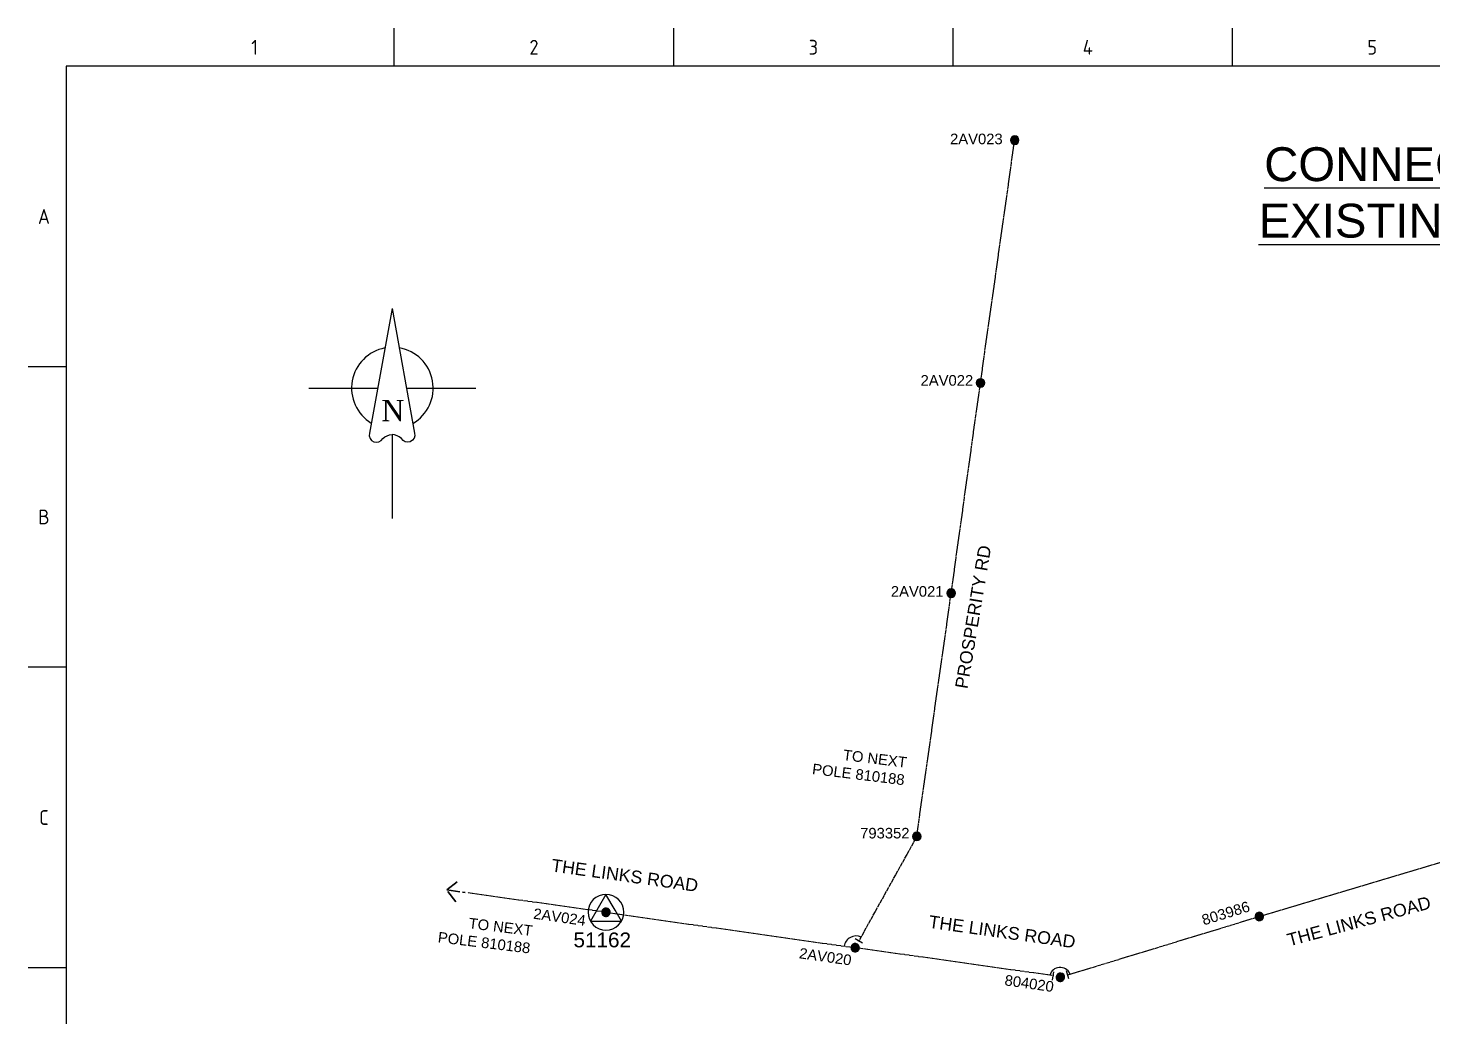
# Paper-space layout 'SHEET3' of a CAD drawing. Header units: metres, sheet in millimetres. Extents: x 491 to 1324, y -5 to 581.
# Drawn here: x 491 to 822.8, y 347 to 580.6 of the extents above; entities that cross this region are included whole.
import ezdxf
from ezdxf.enums import TextEntityAlignment as Align

# ---------------------------------------------------------------- set-up
doc = ezdxf.new("R2010")
doc.units = ezdxf.units.M
for name, pattern in [('Cable Exist OH', [1, 1, 0]), ('CENTER2', [1.125, 0.75, -0.125, 0.125, -0.125]), ('PHANTOM2', [1.25, 0.625, -0.125, 0.125, -0.125, 0.125, -0.125])]:
    doc.linetypes.add(name, pattern=pattern)
doc.layers.get('0').update_dxf_attribs({"color": 6})
for name, color, linetype in [('_User Miscellaneous1', 7, 'Continuous'), ('Equip_LV_EXT', 7, 'Continuous'), ('Mains_LV_EXT', 7, 'Continuous'), ('Notes', 7, 'Continuous'), ('Sub_SP_TR_HV_LV_EXT', 7, 'Continuous'), ('SupportsOH_SP_TR_HV_LV_SL_EXT', 7, 'Continuous'), ('SupportsUG_SP_EXT', 7, 'Continuous')]:
    doc.layers.add(name, color=color, linetype=linetype)
doc.styles.add('iecISOCP', font='isocp.shx')
doc.styles.add('iecNAME', font='times.ttf')
doc.styles.add('POLE_LABEL', font='arial.ttf')
doc.styles.get("Standard").update_dxf_attribs({"font": 'arial.ttf'})

# ---------------------------------------------------------------- blocks, each defined once
blk = doc.blocks.new('A1_FRAME_TITLE')
at = {"layer": 'Notes', "linetype": 'Continuous'}
for p, q in [((65.95, 573.97), (65.95, 582.97)), ((131.95, 573.97), (131.95, 582.97)), ((197.95, 573.97), (197.95, 582.97)), ((263.95, 573.97), (263.95, 582.97)), ((-11.55, 573.97), (-11.55, 5.97)), ((-11.55, 502.97), (-20.55, 502.97)), ((-11.55, 431.97), (-20.53, 431.97)), ((-11.55, 360.97), (-20.53, 360.97))]:
    blk.add_line(p, q, dxfattribs=at)
at = {"layer": 'Notes', "linetype": 'Continuous', "flags": 128}
for points in [[(128.78, 573.97), (-11.55, 573.97)], [(803.45, 573.97), (128.78, 573.97)]]:
    blk.add_lwpolyline(points, dxfattribs=at)
blk.add_attdef('DRAFT_NUM', (10.62, 23.29), '', height=2.5, rotation=90)
at = {"layer": 'Notes', "style": 'iecISOCP'}
for s, p in [('1', (32.95, 576.7)), ('2', (98.95, 576.7)), ('3', (164.95, 576.7)), ('5', (296.95, 576.7))]:
    blk.add_text(s, height=3.5, dxfattribs=at).set_placement(p, align=Align.CENTER)
blk.add_text('4', height=3.5, dxfattribs=at).set_placement((230.95, 576.7), align=Align.RIGHT)
for s, p in [('A', (-16.81, 538.47)), ('B', (-16.81, 467.47)), ('C', (-16.81, 396.47))]:
    blk.add_text(s, height=3.5, dxfattribs=at).set_placement(p, align=Align.MIDDLE_CENTER)
at = {"layer": 'Notes', "style": 'iecISOCP', "flags": 8}
blk.add_attdef('VERSION_NO', text='', height=2.5, rotation=90, dxfattribs=at).set_placement((281.95, 43.81), align=Align.MIDDLE_CENTER)
at = {"layer": 'Notes', "style": 'iecISOCP'}
for tag, p in [('CAP_NO', (492.27, 43.46)), ('IE_NUM', (492.13, 37.81)), ('REF_No_1', (314.92, 31.95)), ('REF_1', (341.91, 31.95)), ('GEN_WO', (421.38, 31.41)), ('HV_SWITCH', (492.55, 31.81)), ('REF_No_2', (314.92, 25.95)), ('REF_2', (341.91, 25.95)), ('OH_WO', (421.38, 25.46)), ('UBD_REF', (492.13, 25.47)), ('REF_No_3', (314.92, 19.95)), ('REF_3', (341.91, 19.95)), ('UG_WO', (421.38, 19.7)), ('GIS_MAP_No', (492.13, 19.69)), ('REF_No_4', (314.92, 13.95)), ('REF_4', (341.91, 13.95)), ('SUB_WO', (421.38, 13.46)), ('HV_OP_DIAG', (492.41, 13.84)), ('LGA', (492.03, 7.42)), ('ExportID', (-11.47, 2.39))]:
    blk.add_attdef(tag, p, '', height=2.5, dxfattribs=at)
for tag, height, p in [('T1', 3.5, (663.66, 39.47)), ('T2', 3.5, (663.66, 34.35)), ('scale', 2.5, (547.04, 33.27)), ('T3', 3.5, (663.66, 28.92)), ('DRAWN', 2.5, (547.04, 25.37)), ('T4', 3.5, (663.66, 23.66)), ('T5', 3.5, (663.66, 18.23)), ('REV', 5, (799.14, 17.1)), ('DATE', 2.5, (547.04, 16.88)), ('T6', 3.5, (663.66, 12.97)), ('CHD', 2.5, (547.04, 8.88)), ('DESIGN', 2.5, (584.7, 9.15))]:
    blk.add_attdef(tag, text='', height=height, dxfattribs=at).set_placement(p, align=Align.CENTER)
blk.add_attdef('NUM', text='', height=7, dxfattribs=at).set_placement((771.45, 20.12), align=Align.MIDDLE_CENTER)
for tag, p in [('NS', (769.8, 8.12)), ('SHTS', (784.5, 8.12))]:
    blk.add_attdef(tag, text='', height=2.5, dxfattribs=at).set_placement(p, align=Align.MIDDLE)
at = {"layer": 'Notes', "style": 'iecISOCP', "flags": 1}
for tag, p in [('ProjectType', (-6.37, -26.8)), ('ProjectNumber', (3.01, -26.82)), ('DrawingNumber', (14.96, -26.8)), ('ProjectDescription', (27.02, -26.83)), ('ExportDate', (39.74, -26.79)), ('ExportUserName', (48.61, -26.8)), ('DesignerCompanyName', (60.94, -26.79)), ('ExportAreaOfInterest', (76.55, -26.81)), ('GIS_SUCCESS', (91.45, -26.78)), ('CAD_SUCCESS', (101.24, -26.78)), ('DEPOTCODE', (111.56, -26.88)), ('ExportCategories', (119.53, -26.8)), ('Comments', (133.84, -26.88))]:
    blk.add_attdef(tag, p, '', height=1, dxfattribs=at)
blk = doc.blocks.new('SUB_POLE_EXT')
blk.add_wipeout([(0, 4.22), (0.42, 4.2), (0.83, 4.14), (1.21, 4.05), (1.62, 3.9), (1.99, 3.72), (2.35, 3.51), (2.68, 3.26), (2.99, 2.99), (3.28, 2.66), (3.52, 2.34), (3.76, 1.92), (3.9, 1.62), (4.04, 1.23), (4.18, 0.63), (4.22, 0), (4.18, -0.61), (4.06, -1.15), (3.9, -1.62), (3.58, -2.24), (3.22, -2.73), (2.97, -3.01), (2.68, -3.26), (2.36, -3.5), (2, -3.72), (1.64, -3.89), (1.25, -4.03), (0.82, -4.14), (0.42, -4.2), (0, -4.22), (-0.41, -4.2), (-0.8, -4.15), (-1.21, -4.05), (-1.62, -3.9), (-1.99, -3.73), (-2.35, -3.51), (-2.68, -3.26), (-2.96, -3.02), (-3.23, -2.72), (-3.51, -2.35), (-3.71, -2.01), (-3.91, -1.6), (-4.05, -1.21), (-4.16, -0.76), (-4.22, -0.14), (-4.21, 0.39), (-4.14, 0.83), (-4.03, 1.27), (-3.9, 1.63), (-3.71, 2.02), (-3.5, 2.37), (-3.28, 2.67), (-2.99, 2.99), (-2.68, 3.27), (-2.33, 3.52), (-1.98, 3.73), (-1.63, 3.9), (-1.2, 4.05), (-0.78, 4.15), (-0.4, 4.21)])
blk.add_line((2.16, 0.48), (2.16, 0.48, 0))
blk.add_lwpolyline([(-4.22, 0, 1), (4.22, 0, 1)], format="xyb", close=True)
blk.add_lwpolyline([(2.14, 0.52), (0, 4.22), (-3.66, -2.11), (3.66, -2.11)], close=True)
for tag, height, flags, p in [('ASSET_NUM', 3.5, 8, (2, 2)), ('STREET_CODE', 0.2, 9, (1.5, 0)), ('CONSTRUCTED_VOLTAGE', 0.2, 9, (1.5, -0.2)), ('OPERATING_VOLTAGE', 0.2, 9, (1.5, -0.6)), ('OPERATED_BY', 0.2, 9, (1.5, -0.8)), ('ORIENTATION', 0.2, 9, (1.5, -1.2)), ('OWNED_BY', 0.2, 9, (1.5, -1.4)), ('SECONDARY_VOLTAGE', 0.2, 9, (1.5, -1.6)), ('STATE', 0.2, 9, (1.5, -1.8)), ('SUBSTATION_TYPE', 0.2, 9, (1.5, -2)), ('STREETNAME', 0.2, 9, (1.5, -2.8)), ('SUBURB', 0.2, 9, (1.5, -3)), ('Z', 0.2, 1, (1.5, -3.4)), ('NO_PHASES', 0.2, 9, (1.5, -0.4)), ('MAINTAINED_BY', 0.2, 9, (1.5, -1)), ('USAGE', 0.2, 9, (1.5, -2.2)), ('LEGEND', 0.2, 9, (1.5, -2.4)), ('LOCATION', 0.2, 9, (1.5, -2.6)), ('NOTES', 0.2, 9, (1.5, -3.2))]:
    blk.add_attdef(tag, text='', height=height, dxfattribs=dict(flags=flags)).set_placement(p, align=Align.MIDDLE_LEFT)
blk = doc.blocks.new('POLE_EXT')
blk.add_hatch(color=256).paths.add_polyline_path([(-1, 0, 1), (1, 0, 1)])
blk.add_lwpolyline([(-1, 0, 1), (1, 0, 1)], format="xyb", close=True)
for tag, height, flags, p in [('pNumber', 2.5, 8, (-17.84, 2.07)), ('OWNED_BY', 0.2, 9, (1.35, -0.4)), ('SPECIAL_USE', 0.2, 9, (1.35, -0.8)), ('STATE', 0.2, 9, (1.35, -1)), ('cLV', 0.2, 9, (1.35, -1.4)), ('hDepth', 0.2, 9, (1.35, -1.6)), ('hDia', 0.2, 9, (1.35, -1.8)), ('cHV', 0.2, 9, (1.35, -2)), ('cLinedev', 0.2, 9, (1.35, -3.4)), ('PARENT', 0.2, 9, (1.35, -0.6)), ('USAGE', 0.2, 9, (1.35, -1.2)), ('LBRACKET', 0.2, 9, (1.35, -2.2)), ('LExisting', 0.2, 9, (1.35, -2.4)), ('LANTNUMBER', 0.2, 9, (1.35, -2.6)), ('LOther', 0.2, 9, (1.35, -2.8)), ('LRemove', 0.2, 9, (1.35, -3)), ('LEGEND', 0.2, 9, (1.35, -3.2)), ('pExisting', 0.2, 9, (1.35, -3.8)), ('pFooting', 0.2, 9, (1.35, -4.4)), ('pNew', 0.2, 9, (1.35, -4.6)), ('pRelocate', 0.2, 9, (1.35, -5)), ('pRemove', 0.2, 9, (1.35, -5.2)), ('pReplace', 0.2, 9, (1.35, -5.4)), ('pStay', 0.2, 9, (1.35, -5.6)), ('pType', 0.2, 9, (1.35, -5.8)), ('cspan', 0.2, 9, (1.35, -6)), ('STREETNAME', 0.2, 9, (1.35, -6.2)), ('SUBURB', 0.2, 9, (1.35, -6.4)), ('LOCATION', 0.2, 9, (1.35, -3.6)), ('PFNUMBER', 0.2, 9, (1.35, -4)), ('NEWPFNUMBER', 0.2, 9, (1.35, -4.2)), ('NOTES', 0.2, 9, (1.35, -6.6)), ('OPERATED_BY', 0.2, 9, (1.36, -7.01)), ('MAINTAINED_BY', 0.2, 9, (1.36, -6.81))]:
    blk.add_attdef(tag, text='', height=height, dxfattribs=dict(flags=flags)).set_placement(p, align=Align.MIDDLE_LEFT)
at = {"style": 'POLE_LABEL'}
for tag, height, flags, p in [('STRUCTURE_PLANT_NUMBER', 0.2, 9, (1.35, 0.03)), ('ASSET_NUM', 2.5, 8, (2, 2)), ('STREET_CODE', 0.2, 9, (1.35, -0.2))]:
    blk.add_attdef(tag, text='', height=height, dxfattribs=dict(at, flags=flags)).set_placement(p, align=Align.MIDDLE_LEFT)
at = {"flags": 1}
blk.add_attdef('Z', (1.35, -7.33), '', height=0.2, dxfattribs=at)
blk = doc.blocks.new('_Open90')
at = {"color": 0, "linetype": 'ByBlock', "lineweight": -2}
for p, q in [((0, 0), (-1, 0)), ((-0.5, 0.5), (0, 0)), ((0, 0), (-0.5, -0.5))]:
    blk.add_line(p, q, dxfattribs=at)
blk = doc.blocks.new('LV_End Shackle_EXT')
blk.add_wipeout([(-0.25, 0), (-0.25, 1.81), (0.25, 1.82), (0.25, 0)])
blk.add_line((1, 1.81), (-1, 1.81))
at = {"flags": 1}
blk.add_attdef('Z', (0, 0), '', height=0.2, dxfattribs=at)
at = {"flags": 9}
for tag, p in [('CONNECTOR_TYPE', (0, 0)), ('CONSTRUCTED_VOLTAGE', (0, -0.2)), ('OPERATING_VOLTAGE', (0, -0.6)), ('ORIENTATION', (0, -0.8)), ('OWNED_BY', (0, -1)), ('STATE', (0, -1.2)), ('NO_PHASES', (0, -0.4)), ('USAGE', (0, -1.4)), ('NOTES', (0, -1.6))]:
    blk.add_attdef(tag, text='', height=0.2, dxfattribs=at).set_placement(p, align=Align.MIDDLE_LEFT)
blk = doc.blocks.new('NorthPnt 11(NP11)')
for p, q in [((-19.7, 0.02), (-3.49, 0)), ((3.32, 0), (19.7, -0.02)), ((-0.08, -10.94), (-0.08, -30.8))]:
    blk.add_line(p, q)
for points in [[(-0.08, 18.81), (-5.43, -10.68, 0.877048), (-2.29, -11.9, -0.1543), (-0.08, -10.94, 0.090511)], [(-0.08, 18.81), (5.26, -10.68, -0.877048), (2.13, -11.9, 0.1543), (-0.08, -10.94, -0.090511)]]:
    blk.add_lwpolyline(points, format="xyb")
for start, end in [(100.5988, 238.8643), (300.0994, 80.4374)]:
    blk.add_arc((0, 0), 9.64, start, end)
at = {"color": 7, "style": 'iecNAME'}
blk.add_text('N', height=5.02, dxfattribs=at).set_placement((-2.62, -7.82))

psp = doc.layouts.new('SHEET3')

# ---------------------------------------------------------------- linework, layer by layer
at = {"layer": 'Mains_LV_EXT', "linetype": 'Cable Exist OH'}
for points in [[(715.92, 496.81), (724.01, 554.17)], [(709.01, 447.14), (715.92, 496.81)], [(700.87, 389.59), (709.01, 447.14)], [(686.34, 363.38), (700.86, 389.53)], [(781.81, 370.76), (847.59, 390.41)], [(734.99, 356.49), (781.81, 370.76)], [(734.99, 356.49), (686.34, 363.38)]]:
    psp.add_lwpolyline(points, dxfattribs=at)
at = {"layer": 'Mains_LV_EXT', "linetype": 'Continuous'}
psp.add_lwpolyline([(737.03, 357.24, 0.700971), (732.32, 356.87)], format="xyb", dxfattribs=at)

# ---------------------------------------------------------------- block references
at = {"layer": '_User Miscellaneous1', "linetype": 'PHANTOM2', "lineweight": 30, "ltscale": 6, "xscale": 5, "yscale": 5, "zscale": 5, "rotation": 172.0264377826174}
psp.add_blockref('_Open90', (589.85, 377.02), dxfattribs=at)
at = {"layer": 'Notes'}
psp.add_blockref('NorthPnt 11(NP11)', (577.01, 495.59), dxfattribs=at)
at = {"layer": 'SupportsOH_SP_TR_HV_LV_SL_EXT'}
ref = psp.add_blockref('POLE_EXT', (724.01, 554.17), dxfattribs=at)
ref.add_attrib('ASSET_NUM', '2AV023', dxfattribs={"layer": '0', "height": 2.5, "style": 'POLE_LABEL'}).set_placement((721.17, 552.46), align=Align.BOTTOM_RIGHT)
ref = psp.add_blockref('POLE_EXT', (715.92, 496.81), dxfattribs=at)
ref.add_attrib('ASSET_NUM', '2AV022', dxfattribs={"layer": '0', "height": 2.5, "style": 'POLE_LABEL'}).set_placement((701.78, 495.41), align=Align.BOTTOM_LEFT)
ref = psp.add_blockref('POLE_EXT', (709.01, 447.14), dxfattribs=at)
ref.add_attrib('ASSET_NUM', '2AV021', dxfattribs={"layer": '0', "height": 2.5, "style": 'POLE_LABEL'}).set_placement((707.19, 445.56), align=Align.BOTTOM_RIGHT)
ref = psp.add_blockref('POLE_EXT', (700.88, 389.68), dxfattribs=at)
ref.add_attrib('ASSET_NUM', '793352', dxfattribs={"layer": '0', "height": 2.5, "style": 'POLE_LABEL'}).set_placement((699.16, 388.44), align=Align.BOTTOM_RIGHT)
ref = psp.add_blockref('POLE_EXT', (781.81, 370.76), dxfattribs=dict(at, rotation=17))
ref.add_attrib('ASSET_NUM', '803986', dxfattribs={"layer": '0', "height": 2.5, "rotation": 17, "style": 'POLE_LABEL'}).set_placement((773.87, 371.54), align=Align.MIDDLE_CENTER)
at = {"layer": 'SupportsUG_SP_EXT'}
psp.add_blockref('A1_FRAME_TITLE', (511.51, -2.33), dxfattribs=at)

# ---------------------------------------------------------------- texts
at = {"layer": '_User Miscellaneous1'}
for s, rotation, p in [('PROSPERITY RD', 80.5216, (712.85, 424.4)), ('THE LINKS ROAD', 15.0403, (788.85, 363.67)), ('THE LINKS ROAD', 352, (703.54, 368.1))]:
    psp.add_text(s, height=3, rotation=rotation, dxfattribs=at).set_placement(p)
at = {"layer": '_User Miscellaneous1', "insert": (779.08, 552.49), "char_height": 6, "attachment_point": 1}
psp.add_mtext_dynamic_manual_height_columns('\\pi3.8617;{\\H1.3333x;\\LCONNECTION FOR EXISTING EARTHING FROM \\P\\pi2.5575;EXISTING POLE  824385 TO NEW PM SUB 35669 \\H0.99998x; \\P\\pi124.9;\\H0.50001x;\\lNTS }', width=260.2628, gutter_width=4, heights=[0], dxfattribs=at)
at = {"layer": '_User Miscellaneous1', "linetype": 'CENTER2', "lineweight": 9, "char_height": 2.5, "attachment_point": 3, "rotation": 353.041}
for insert in [(698.65, 408.38), (610.23, 368.62)]:
    psp.add_mtext_dynamic_manual_height_columns('TO NEXT POLE 810188', width=22.0117, gutter_width=4, heights=[0], dxfattribs=dict(at, insert=insert))

# ---------------------------------------------------------------- next in the draw order: block references
at = {"layer": 'Equip_LV_EXT', "rotation": 287.2121673917836}
psp.add_blockref('LV_End Shackle_EXT', (734.79, 356.41), dxfattribs=at)
at = {"layer": 'Sub_SP_TR_HV_LV_EXT'}
ref = psp.add_blockref('SUB_POLE_EXT', (627.46, 371.75), dxfattribs=at)
ref.add_attrib('ASSET_NUM', '51162', dxfattribs={"layer": '0', "height": 3.5}).set_placement((633.38, 365.22), align=Align.MIDDLE_RIGHT)

# ---------------------------------------------------------------- next in the draw order: linework, layer by layer
at = {"layer": 'Mains_LV_EXT', "linetype": 'Cable Exist OH'}
for points in [[(627.46, 371.75), (594.8, 376.32)], [(627.46, 371.75), (686.34, 363.38)]]:
    psp.add_lwpolyline(points, dxfattribs=at)

# ---------------------------------------------------------------- next in the draw order: block references
at = {"layer": 'Equip_LV_EXT', "rotation": 80.36308475119186}
psp.add_blockref('LV_End Shackle_EXT', (734.79, 356.41), dxfattribs=at)
at = {"layer": 'SupportsOH_SP_TR_HV_LV_SL_EXT'}
ref = psp.add_blockref('POLE_EXT', (627.46, 371.75), dxfattribs=dict(at, rotation=351.9999999999999))
ref.add_attrib('ASSET_NUM', '2AV024', dxfattribs={"layer": '0', "height": 2.5, "rotation": 352, "style": 'POLE_LABEL'}).set_placement((622.66, 369.76), align=Align.MIDDLE_RIGHT)

# ---------------------------------------------------------------- next in the draw order: texts
at = {"layer": '_User Miscellaneous1'}
psp.add_text('THE LINKS ROAD', height=3, rotation=352, dxfattribs=at).set_placement((614.41, 381.42))

# ---------------------------------------------------------------- next in the draw order: block references
at = {"layer": 'Equip_LV_EXT', "rotation": 330.8923028026484}
psp.add_blockref('LV_End Shackle_EXT', (686.34, 363.38), dxfattribs=at)
at = {"layer": 'SupportsOH_SP_TR_HV_LV_SL_EXT'}
ref = psp.add_blockref('POLE_EXT', (734.79, 356.41), dxfattribs=dict(at, rotation=351.9999999999999))
ref.add_attrib('ASSET_NUM', '804020', dxfattribs={"layer": '0', "height": 2.5, "rotation": 352, "style": 'POLE_LABEL'}).set_placement((733.22, 354.13), align=Align.MIDDLE_RIGHT)

# ---------------------------------------------------------------- next in the draw order: linework, layer by layer
at = {"layer": '_User Miscellaneous1'}
psp.add_arc((686.56, 363.26), 2.89, 65.9711, 170.1145, dxfattribs=at)

# ---------------------------------------------------------------- next in the draw order: block references
at = {"layer": 'SupportsOH_SP_TR_HV_LV_SL_EXT'}
ref = psp.add_blockref('POLE_EXT', (686.34, 363.38), dxfattribs=dict(at, rotation=351.9999999999999))
ref.add_attrib('ASSET_NUM', '2AV020', dxfattribs={"layer": '0', "height": 2.5, "rotation": 352, "style": 'POLE_LABEL'}).set_placement((685.44, 360.4), align=Align.MIDDLE_RIGHT)

doc.saveas('drawing.dxf')
